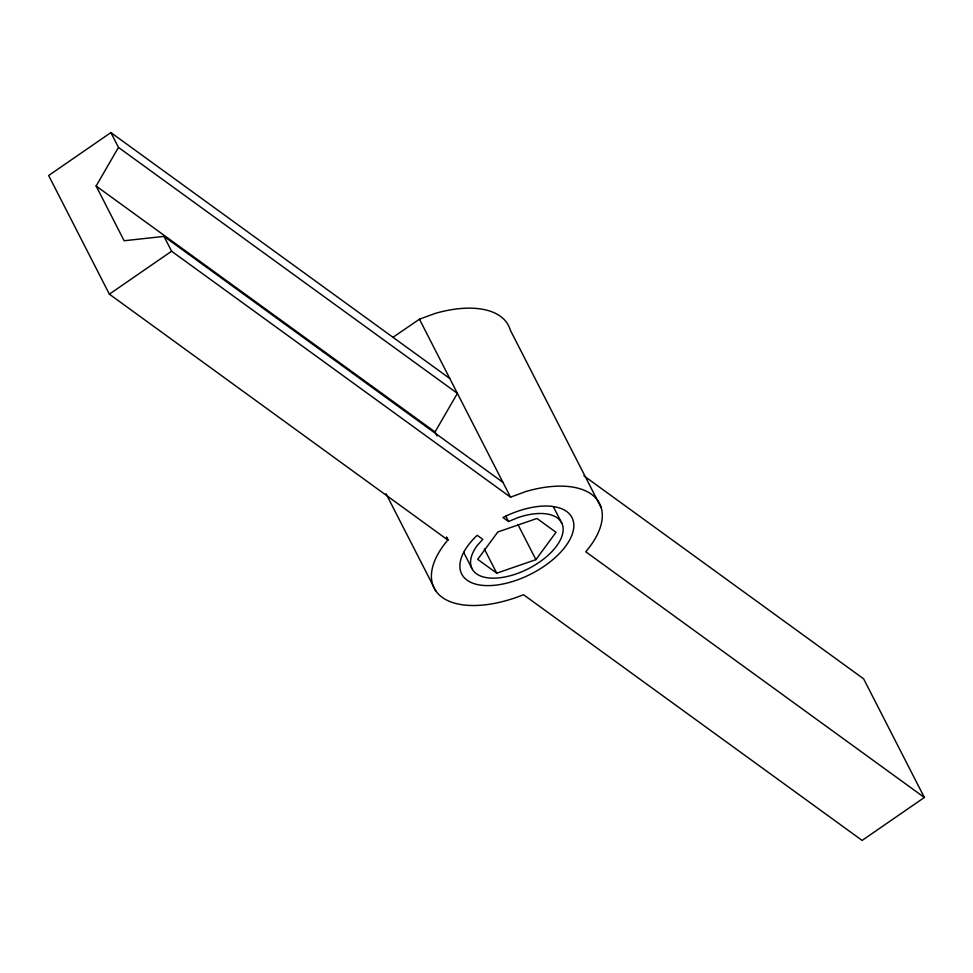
<?xml version="1.0" encoding="UTF-8"?>
<svg xmlns="http://www.w3.org/2000/svg" width="973" height="973" viewBox="0 0 973 973"><rect width="100%" height="100%" fill="white"/><g stroke="black" fill="none" stroke-linecap="round" stroke-linejoin="round"><path stroke-width="1.46" d="M502.932 482.353L164.011 236.403L124.13 240.745L96.12 186.013L118.475 147.422L110.886 132.583L48.65 175.517L109.365 294.162L447.835 540.015A92.909 47.288 -27.1 0 0 442.229 597.373A92.909 47.288 -27.1 0 0 523.523 594.71L862.114 840.417L924.35 797.483L863.635 678.838L583.934 475.858M437.096 435.953L435.04 431.951L457.395 393.36L118.475 147.422M535.904 559.645L556.021 532.292L536.974 518.463L497.811 532L477.694 559.353L496.741 573.182L535.904 559.645L517.964 524.593M109.365 294.162L171.601 251.229L510.521 497.179L526.065 491.45A92.909 47.288 -27.1 0 1 595.075 497.337A92.909 47.288 -27.1 0 1 585.758 551.776L924.35 797.483M393.177 337.144L419.448 319.205L434.992 313.476A92.909 47.288 -27.1 0 1 510.253 330.029L601.326 508.003M508.551 521.552L517.587 517.721A50.328 25.614 -27.1 0 1 562.321 534.955A50.328 25.614 -27.1 0 1 500.341 577.707A50.328 25.614 -27.1 0 1 477.135 545.622L482.778 539.334L477.208 535.284A61.931 31.525 -27.1 0 0 491.973 585.491A61.931 31.525 -27.1 0 0 573.535 529.227A61.931 31.525 -27.1 0 0 502.98 517.514L508.551 521.552L505.79 516.164M110.886 132.583L449.806 378.533M96.12 186.013L435.04 431.951M553.479 506.921L561.762 523.097M419.448 319.205L510.521 497.179M484.323 548.918L496.741 573.182M463.683 552.372L471.954 568.548M446.595 537.181L447.969 539.881M446.461 537.315L447.835 540.015M386.026 493.688L435.709 590.769M164.011 236.403L171.601 251.229"/></g></svg>
